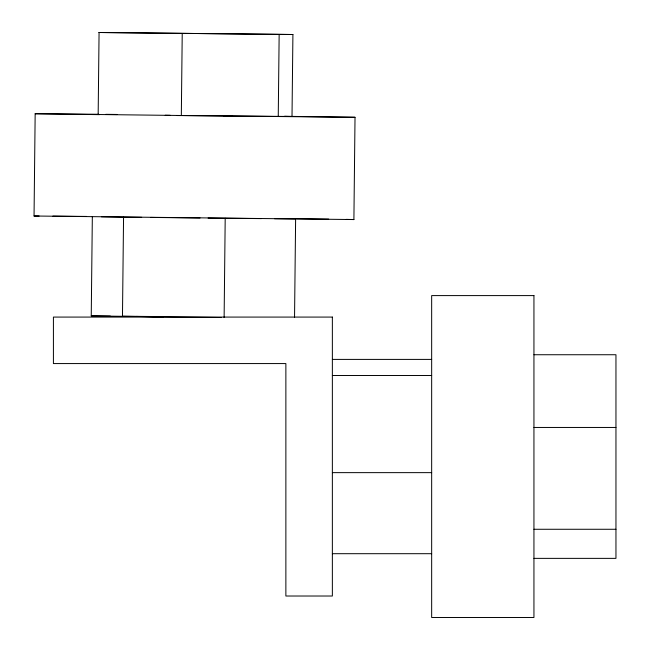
<?xml version="1.0" encoding="UTF-8"?>
<svg xmlns="http://www.w3.org/2000/svg" width="650" height="650" viewBox="0 0 650 650"><rect width="100%" height="100%" fill="white"/><g stroke="black" fill="none" stroke-linecap="round" stroke-linejoin="round"><path stroke-width="0.97" d="M284.716 116.293L355.022 117.284L353.901 219.554L34.044 216.003L35.165 113.734L98.759 114.27M221.097 317.525L91.244 315.933L92.332 216.637M99.068 32.5L98.166 114.506L181.326 115.505L292.012 116.504L292.914 34.507L99.068 32.5L292.914 34.507M122.468 316.42L123.557 217.124L101.392 216.775M181.326 115.505L182.227 33.499M224.12 317.566L225.201 218.262L261.414 218.603M278.249 116.504L279.151 34.507M294.548 317.208L295.62 218.92L274.495 218.725M106.039 114.506L116.984 114.554M533.942 354.738L615.956 354.738L615.956 558.366L533.942 558.366M332.361 359.401L431.665 359.401M332.361 375.489L431.665 375.489M533.942 427.456L615.956 427.456M332.361 472.639L431.665 472.639M533.942 529.271L615.956 529.271M332.361 553.694L431.665 553.694M355.022 117.284L177.052 115.537M34.044 216.003L39.106 216.028M52.877 216.125L86.604 216.434M105.763 114.335L116.756 114.449M223.584 115.895L232.042 115.976M91.244 315.933L110.354 316.111M122.428 316.225L163.67 316.615M163.239 316.68L136.256 316.452L159.039 316.777M283.904 116.407L292.012 116.504M165.206 115.253L170.202 115.31M123.557 217.124L141.676 217.328M150.727 217.425L200.046 217.986M208.097 218.075L225.201 218.262M99.507 114.652L35.165 113.734M296.619 218.725L328.681 219.131M346.336 219.375L353.901 219.554M533.942 295.596L431.665 295.596L431.665 617.5L533.942 617.5L533.942 295.596M332.361 317.078L53.414 317.078L53.414 363.569L285.87 363.569L285.87 596.017L332.361 596.017L332.361 317.078"/></g></svg>
